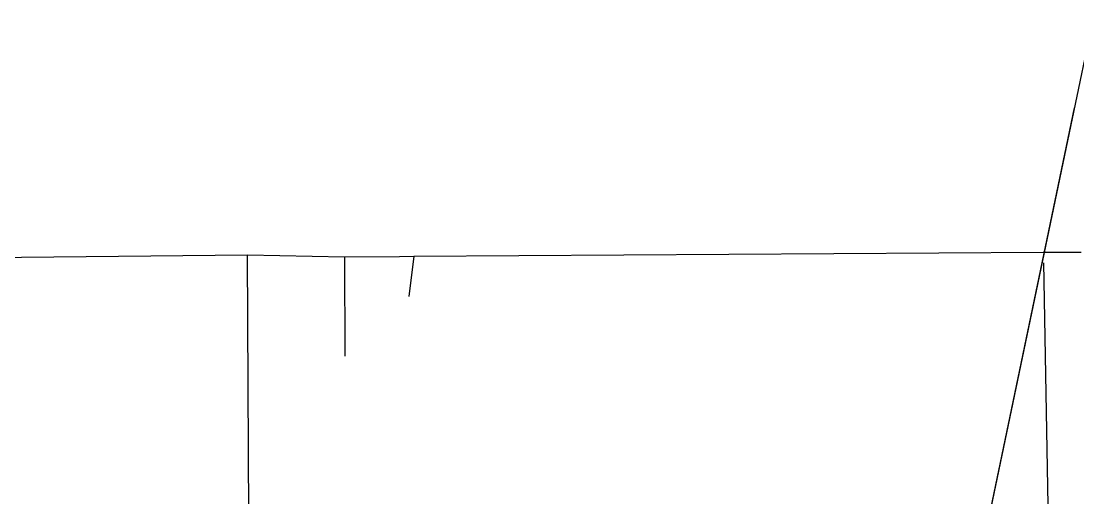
# Model space of a CAD drawing. Header units: metres. Extents: x -529 to 260, y -315 to 217.
# Drawn here: x 160.76 to 195.74, y 115.34 to 131.1 of the extents above; entities that cross this region are included whole.
import ezdxf

# ---------------------------------------------------------------- set-up
doc = ezdxf.new("R2010")
doc.units = ezdxf.units.M
for name, color, linetype, true_color in [('KL0004_ELS_Elektriciteitskabel', 7, 'Continuous', 0x960000), ('KL0004_ELS_Kabelbed', 7, 'Continuous', 0x960000), ('KL0004_ELS_Mantelbuis', 7, 'Continuous', 0x960000), ('KL0004_EMS_Elektriciteitskabel', 7, 'Continuous', 0xc80000), ('KL0004_EMS_Kabelbed', 7, 'Continuous', 0xc80000), ('KL0004_EMS_Mantelbuis', 7, 'Continuous', 0xc80000), ('KL1051_DAT_Kabelbed', 7, 'Continuous', 0x00ff00), ('KL1051_DAT_Mantelbuis', 7, 'Continuous', 0x00ff00)]:
    doc.layers.add(name, color=color, linetype=linetype, true_color=true_color)

msp = doc.modelspace()

# ---------------------------------------------------------------- linework, layer by layer
at = {"layer": 'KL0004_ELS_Elektriciteitskabel', "linetype": 'CONTINUOUS'}
for points in [[(157.563, 123.267), (168.259, 123.371)], [(157.563, 123.267), (168.259, 123.371)], [(157.563, 123.267), (168.259, 123.371)], [(157.563, 123.267), (168.259, 123.371)], [(157.563, 123.267), (168.259, 123.371)], [(157.563, 123.267), (168.259, 123.371)], [(157.563, 123.267), (168.259, 123.371)], [(157.563, 123.267), (168.259, 123.371)], [(157.563, 123.267), (168.259, 123.371)], [(157.563, 123.267), (168.259, 123.371)], [(157.563, 123.267), (168.259, 123.371)], [(157.563, 123.267), (168.259, 123.371)], [(157.563, 123.267), (168.259, 123.371)], [(157.563, 123.267), (168.259, 123.371)], [(157.563, 123.267), (168.259, 123.371)], [(157.563, 123.267), (168.259, 123.371)], [(157.563, 123.267), (168.259, 123.371)], [(157.563, 123.267), (168.259, 123.371)], [(157.563, 123.267), (168.259, 123.371)], [(157.563, 123.267), (168.259, 123.371)], [(157.563, 123.267), (168.259, 123.371)], [(157.563, 123.267), (168.259, 123.371)], [(157.563, 123.267), (168.259, 123.371)], [(157.563, 123.267), (168.259, 123.371)], [(157.563, 123.267), (168.259, 123.371)], [(157.563, 123.267), (168.259, 123.371)], [(157.563, 123.267), (168.259, 123.371)], [(157.563, 123.267), (168.259, 123.371)], [(157.563, 123.267), (168.259, 123.371)], [(157.563, 123.267), (168.259, 123.371)], [(157.563, 123.267), (168.259, 123.371)], [(157.563, 123.267), (168.259, 123.371)], [(157.563, 123.267), (168.259, 123.371)], [(157.563, 123.267), (168.259, 123.371)], [(168.259, 123.371), (171.465, 123.31)], [(168.259, 123.371), (171.465, 123.31)], [(168.259, 123.371), (171.465, 123.31)], [(168.259, 123.371), (171.465, 123.31)], [(168.259, 123.371), (171.465, 123.31)], [(168.259, 123.371), (171.465, 123.31)], [(168.259, 123.371), (171.465, 123.31)], [(168.259, 123.371), (171.465, 123.31)], [(168.259, 123.371), (171.465, 123.31)], [(168.259, 123.371), (171.465, 123.31)], [(168.259, 123.371), (171.465, 123.31)], [(168.259, 123.371), (171.465, 123.31)], [(168.259, 123.371), (171.465, 123.31)], [(168.259, 123.371), (171.465, 123.31)], [(168.259, 123.371), (171.465, 123.31)], [(168.308, 112.581), (168.259, 123.371)], [(168.259, 123.371), (171.465, 123.31)], [(168.259, 123.371), (171.465, 123.31)], [(168.259, 123.371), (171.465, 123.31)], [(168.259, 123.371), (171.465, 123.31)], [(168.259, 123.371), (171.465, 123.31)], [(168.259, 123.371), (171.465, 123.31)], [(168.259, 123.371), (171.465, 123.31)], [(168.259, 123.371), (171.465, 123.31)], [(168.259, 123.371), (171.465, 123.31)], [(168.259, 123.371), (171.465, 123.31)], [(168.259, 123.371), (171.465, 123.31)], [(168.259, 123.371), (171.465, 123.31)], [(168.259, 123.371), (171.465, 123.31)], [(168.259, 123.371), (171.465, 123.31)], [(168.259, 123.371), (171.465, 123.31)], [(168.259, 123.371), (171.465, 123.31)], [(168.308, 112.581), (168.259, 123.371)], [(168.259, 123.371), (171.465, 123.31)], [(168.259, 123.371), (171.465, 123.31)], [(168.259, 123.371), (171.465, 123.31)], [(168.259, 123.371), (171.465, 123.31)], [(168.259, 123.371), (171.465, 123.31)], [(171.465, 123.31), (173.285, 123.322), (173.756, 123.326)], [(171.465, 123.31), (173.285, 123.322), (173.756, 123.326)], [(171.465, 123.31), (173.285, 123.322), (173.756, 123.326)], [(171.465, 123.31), (173.285, 123.322), (173.756, 123.326)], [(171.465, 123.31), (173.285, 123.322), (173.756, 123.326)], [(171.465, 123.31), (173.285, 123.322), (173.756, 123.326)], [(171.465, 123.31), (173.285, 123.322), (173.756, 123.326)], [(171.465, 123.31), (173.285, 123.322), (173.756, 123.326)], [(171.465, 123.31), (173.285, 123.322), (173.756, 123.326)], [(171.465, 123.31), (173.285, 123.322), (173.756, 123.326)], [(171.465, 123.31), (173.285, 123.322), (173.756, 123.326)], [(171.465, 123.31), (173.285, 123.322), (173.756, 123.326)], [(171.465, 123.31), (173.285, 123.322), (173.756, 123.326)], [(171.465, 123.31), (173.285, 123.322), (173.756, 123.326)], [(171.465, 123.31), (173.285, 123.322), (173.756, 123.326)], [(171.465, 123.31), (173.285, 123.322), (173.756, 123.326)], [(171.465, 123.31), (173.285, 123.322), (173.756, 123.326)], [(171.465, 123.31), (173.285, 123.322), (173.756, 123.326)], [(171.465, 123.31), (173.285, 123.322), (173.756, 123.326)], [(171.465, 123.31), (173.285, 123.322), (173.756, 123.326)], [(171.465, 123.31), (173.285, 123.322), (173.756, 123.326)], [(171.465, 123.31), (173.285, 123.322), (173.756, 123.326)], [(171.465, 123.31), (173.285, 123.322), (173.756, 123.326)], [(171.465, 123.31), (173.285, 123.322), (173.756, 123.326)], [(171.465, 123.31), (173.285, 123.322), (173.756, 123.326)], [(171.465, 123.31), (173.285, 123.322), (173.756, 123.326)], [(171.465, 123.31), (173.285, 123.322), (173.756, 123.326)], [(171.465, 123.31), (173.285, 123.322), (173.756, 123.326)], [(171.465, 123.31), (173.285, 123.322), (173.756, 123.326)], [(171.465, 123.31), (173.285, 123.322), (173.756, 123.326)], [(171.465, 123.31), (173.285, 123.322), (173.756, 123.326)], [(171.465, 123.31), (173.285, 123.322), (173.756, 123.326)], [(171.465, 123.31), (173.285, 123.322), (173.756, 123.326)], [(171.465, 123.31), (173.285, 123.322), (173.756, 123.326)], [(171.465, 123.31), (173.285, 123.322), (173.756, 123.326)], [(171.465, 123.31), (173.285, 123.322), (173.756, 123.326)], [(171.465, 123.31), (173.285, 123.322), (173.756, 123.326)], [(171.465, 123.31), (173.285, 123.322), (173.756, 123.326)], [(171.465, 123.31), (173.285, 123.322), (173.756, 123.326)], [(171.465, 123.31), (173.285, 123.322), (173.756, 123.326)], [(171.465, 123.31), (171.476, 120.019)], [(171.465, 123.31), (171.476, 120.019)], [(173.756, 123.326), (173.59, 121.994)], [(173.756, 123.326), (173.59, 121.994)], [(173.756, 123.326), (191.141, 123.439), (194.595, 123.457)], [(173.756, 123.326), (191.141, 123.439), (194.595, 123.457)], [(173.756, 123.326), (191.141, 123.439), (194.595, 123.457)], [(173.756, 123.326), (191.141, 123.439), (194.595, 123.457)], [(173.756, 123.326), (191.141, 123.439), (194.595, 123.457)], [(173.756, 123.326), (191.141, 123.439), (194.595, 123.457)], [(173.756, 123.326), (191.141, 123.439), (194.595, 123.457)], [(173.756, 123.326), (191.141, 123.439), (194.595, 123.457)], [(173.756, 123.326), (191.141, 123.439), (194.595, 123.457)], [(173.756, 123.326), (191.141, 123.439), (194.595, 123.457)], [(173.756, 123.326), (191.141, 123.439), (194.595, 123.457)], [(173.756, 123.326), (191.141, 123.439), (194.595, 123.457)], [(173.756, 123.326), (191.141, 123.439), (194.595, 123.457)], [(173.756, 123.326), (191.141, 123.439), (194.595, 123.457)], [(173.756, 123.326), (191.141, 123.439), (194.595, 123.457)], [(173.756, 123.326), (191.141, 123.439), (194.595, 123.457)], [(173.756, 123.326), (191.141, 123.439), (194.595, 123.457)], [(173.756, 123.326), (191.141, 123.439), (194.595, 123.457)], [(173.756, 123.326), (191.141, 123.439), (194.595, 123.457)], [(173.756, 123.326), (191.141, 123.439), (194.595, 123.457)], [(173.756, 123.326), (191.141, 123.439), (194.595, 123.457)], [(173.756, 123.326), (191.141, 123.439), (194.595, 123.457)], [(173.756, 123.326), (191.141, 123.439), (194.595, 123.457)], [(173.756, 123.326), (191.141, 123.439), (194.595, 123.457)], [(173.756, 123.326), (191.141, 123.439), (194.595, 123.457)], [(173.756, 123.326), (191.141, 123.439), (194.595, 123.457)], [(173.756, 123.326), (191.141, 123.439), (194.595, 123.457)], [(173.756, 123.326), (191.141, 123.439), (194.595, 123.457)], [(173.756, 123.326), (191.141, 123.439), (194.595, 123.457)], [(173.756, 123.326), (191.141, 123.439), (194.595, 123.457)], [(173.756, 123.326), (191.141, 123.439), (194.595, 123.457)], [(173.756, 123.326), (191.141, 123.439), (194.595, 123.457)], [(173.756, 123.326), (191.141, 123.439), (194.595, 123.457)], [(173.756, 123.326), (191.141, 123.439), (194.595, 123.457)], [(173.756, 123.326), (191.141, 123.439), (194.595, 123.457)], [(173.756, 123.326), (191.141, 123.439), (194.595, 123.457)], [(173.756, 123.326), (191.141, 123.439), (194.595, 123.457)], [(173.756, 123.326), (191.141, 123.439), (194.595, 123.457)], [(173.756, 123.326), (191.141, 123.439), (194.595, 123.457)], [(173.756, 123.326), (191.141, 123.439), (194.595, 123.457)], [(173.756, 123.326), (191.141, 123.439), (194.595, 123.457)], [(173.756, 123.326), (191.141, 123.439), (194.595, 123.457)], [(173.756, 123.326), (191.141, 123.439), (194.595, 123.457)], [(173.756, 123.326), (191.141, 123.439), (194.595, 123.457)], [(194.595, 123.457), (195.848, 123.455)], [(194.595, 123.457), (195.848, 123.455)], [(194.595, 123.457), (195.848, 123.455)], [(194.595, 123.457), (195.848, 123.455)], [(194.595, 123.457), (195.848, 123.455)], [(194.595, 123.457), (195.848, 123.455)], [(194.598, 123.104), (194.982, 102.14)], [(194.598, 123.104), (194.982, 102.14)], [(194.598, 123.104), (194.982, 102.14)], [(194.598, 123.104), (194.982, 102.14)], [(194.598, 123.104), (194.982, 102.14)], [(194.598, 123.104), (194.982, 102.14)], [(194.598, 123.104), (194.982, 102.14)], [(194.598, 123.104), (194.982, 102.14)], [(194.598, 123.104), (194.982, 102.14)], [(194.598, 123.104), (194.982, 102.14)], [(194.598, 123.104), (194.982, 102.14)], [(194.598, 123.104), (194.982, 102.14)], [(194.598, 123.104), (194.982, 102.14)], [(194.598, 123.104), (194.982, 102.14)], [(194.598, 123.104), (194.982, 102.14)], [(194.598, 123.104), (194.982, 102.14)], [(194.598, 123.104), (194.982, 102.14)], [(194.598, 123.104), (194.982, 102.14)], [(194.598, 123.104), (194.982, 102.14)], [(194.598, 123.104), (194.982, 102.14)], [(194.598, 123.104), (194.982, 102.14)], [(194.598, 123.104), (194.982, 102.14)], [(194.598, 123.104), (194.982, 102.14)], [(194.598, 123.104), (194.982, 102.14)], [(194.598, 123.104), (194.982, 102.14)], [(194.598, 123.104), (194.982, 102.14)], [(194.598, 123.104), (194.982, 102.14)], [(194.598, 123.104), (194.982, 102.14)], [(194.598, 123.104), (194.982, 102.14)], [(194.598, 123.104), (194.982, 102.14)], [(194.598, 123.104), (194.982, 102.14)], [(194.598, 123.104), (194.982, 102.14)], [(194.598, 123.104), (194.982, 102.14)], [(194.598, 123.104), (194.982, 102.14)], [(194.598, 123.104), (194.982, 102.14)], [(194.598, 123.104), (194.982, 102.14)], [(194.598, 123.104), (194.982, 102.14)], [(194.598, 123.104), (194.982, 102.14)]]:
    msp.add_lwpolyline(points, dxfattribs=at)
at = {"layer": 'KL0004_ELS_Kabelbed', "linetype": 'CONTINUOUS'}
for points in [[(157.563, 123.267), (168.259, 123.371)], [(168.308, 112.581), (168.259, 123.371)], [(168.259, 123.371), (171.465, 123.31)], [(171.465, 123.31), (173.285, 123.322), (173.756, 123.326)], [(171.465, 123.31), (171.476, 120.019)], [(173.756, 123.326), (173.59, 121.994)], [(173.756, 123.326), (191.141, 123.439), (194.595, 123.457)], [(194.595, 123.457), (195.848, 123.455)], [(194.598, 123.104), (194.982, 102.14)]]:
    msp.add_lwpolyline(points, dxfattribs=at)
at = {"layer": 'KL0004_ELS_Mantelbuis', "linetype": 'CONTINUOUS'}
for points in [[(157.563, 123.267), (168.259, 123.371)], [(168.259, 123.371), (171.465, 123.31)], [(168.308, 112.581), (168.259, 123.371)], [(171.465, 123.31), (173.285, 123.322), (173.756, 123.326)], [(173.756, 123.326), (191.141, 123.439), (194.595, 123.457)], [(194.595, 123.457), (195.848, 123.455)], [(194.598, 123.104), (194.982, 102.14)]]:
    msp.add_lwpolyline(points, dxfattribs=at)
at = {"layer": 'KL0004_EMS_Elektriciteitskabel', "linetype": 'CONTINUOUS'}
for points in [[(157.563, 123.267), (168.259, 123.371)], [(157.563, 123.267), (168.259, 123.371)], [(168.259, 123.371), (171.465, 123.31)], [(168.259, 123.371), (171.465, 123.31)], [(171.465, 123.31), (173.285, 123.322), (173.756, 123.326)], [(171.465, 123.31), (173.285, 123.322), (173.756, 123.326)], [(173.756, 123.326), (191.141, 123.439), (194.595, 123.457)], [(173.756, 123.326), (191.141, 123.439), (194.595, 123.457)], [(194.595, 123.457), (195.848, 123.455)], [(194.595, 123.457), (195.848, 123.455)]]:
    msp.add_lwpolyline(points, dxfattribs=at)
at = {"layer": 'KL0004_EMS_Kabelbed', "linetype": 'CONTINUOUS'}
for points in [[(157.563, 123.267), (168.259, 123.371)], [(168.259, 123.371), (171.465, 123.31)], [(171.465, 123.31), (173.285, 123.322), (173.756, 123.326)], [(173.756, 123.326), (191.141, 123.439), (194.595, 123.457)], [(194.595, 123.457), (195.848, 123.455)]]:
    msp.add_lwpolyline(points, dxfattribs=at)
at = {"layer": 'KL0004_EMS_Mantelbuis', "linetype": 'CONTINUOUS'}
for points in [[(157.563, 123.267), (168.259, 123.371)], [(168.259, 123.371), (171.465, 123.31)], [(171.465, 123.31), (173.285, 123.322), (173.756, 123.326)], [(173.756, 123.326), (191.141, 123.439), (194.595, 123.457)], [(194.595, 123.457), (195.848, 123.455)]]:
    msp.add_lwpolyline(points, dxfattribs=at)
at = {"layer": 'KL1051_DAT_Kabelbed', "linetype": 'CONTINUOUS'}
for points in [[(189.508, 98.917), (196.233, 131.098), (228.264, 131.085)], [(189.717, 99.919), (195.634, 128.228)]]:
    msp.add_lwpolyline(points, dxfattribs=at)
at = {"layer": 'KL1051_DAT_Mantelbuis', "linetype": 'CONTINUOUS'}
msp.add_lwpolyline([(189.717, 99.919), (195.634, 128.228)], dxfattribs=at)

doc.saveas('drawing.dxf')
